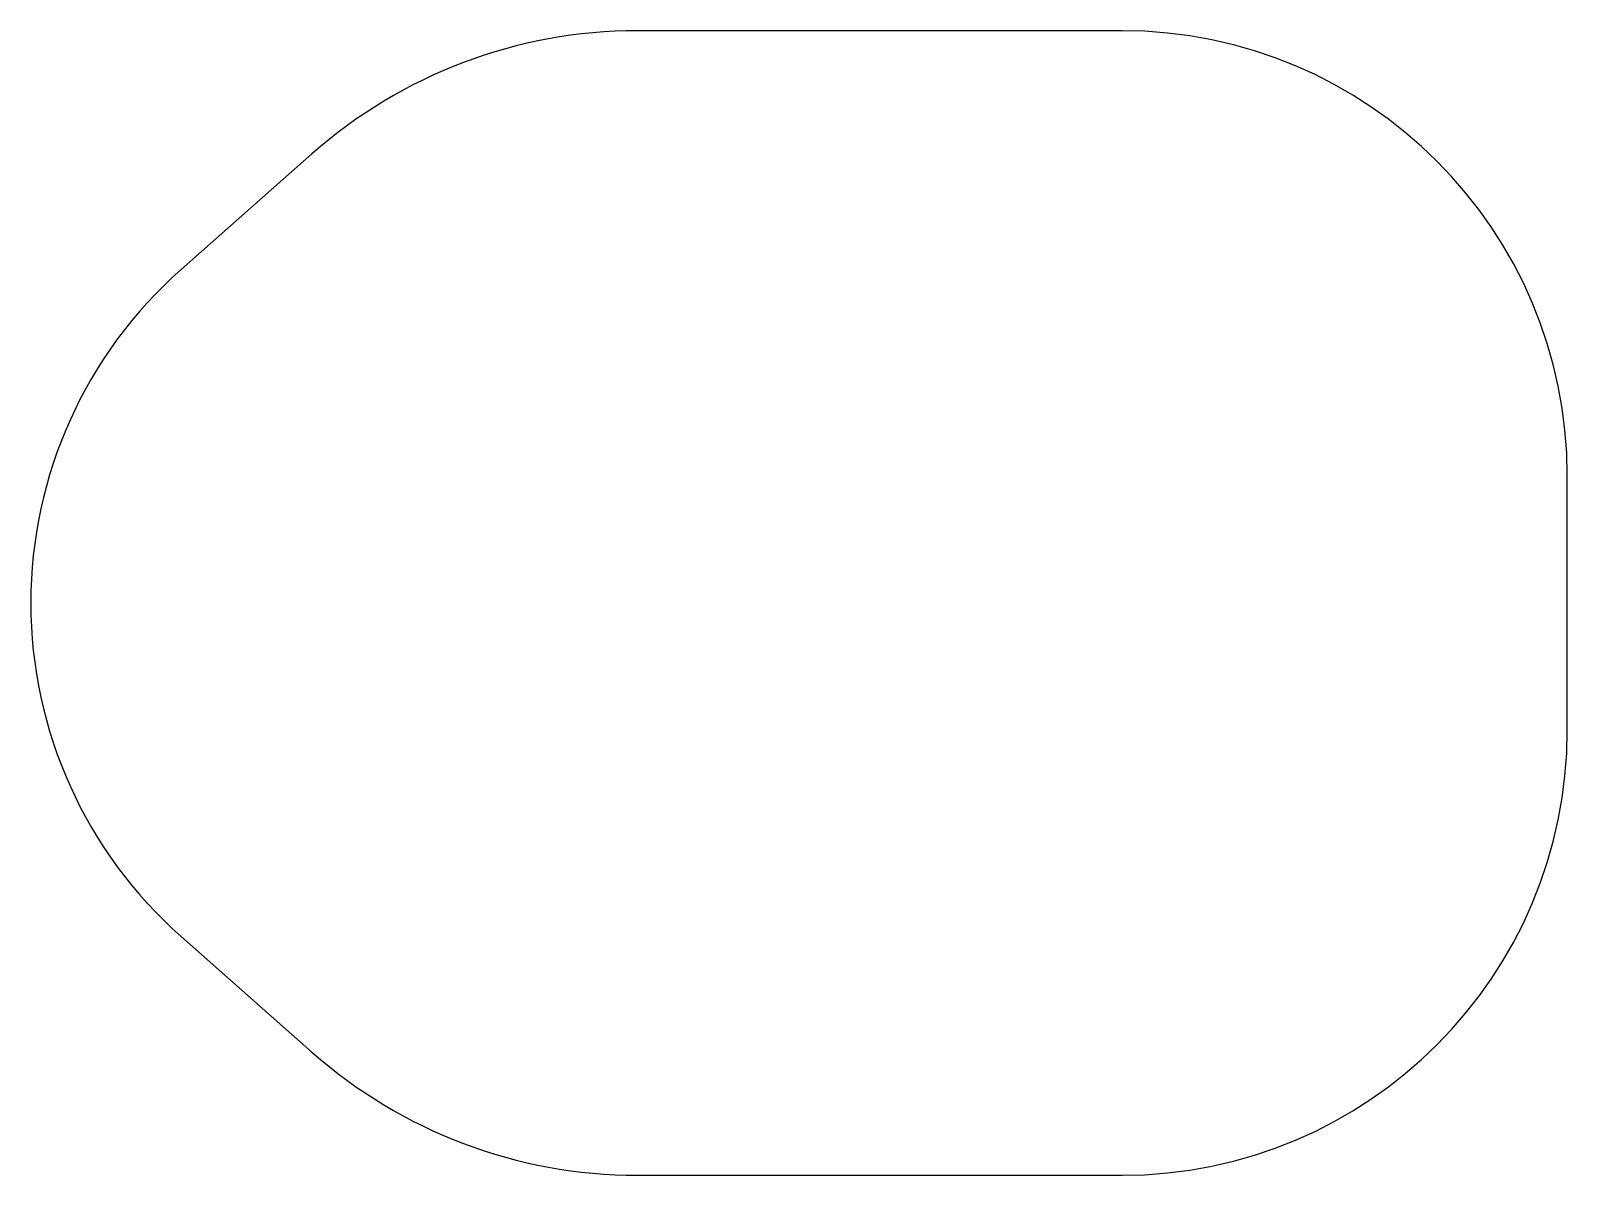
# Model space of a CAD drawing. Extents: x -6 to 6, y -4.5 to 4.5.
import ezdxf

# ---------------------------------------------------------------- set-up
doc = ezdxf.new("R2010")
doc.units = 0
doc.layers.add('MODELSKETCH_VISIBLE', color=7, linetype='CONTINUOUS')

msp = doc.modelspace()

# ---------------------------------------------------------------- linework, layer by layer
at = {"layer": 'MODELSKETCH_VISIBLE'}
for p, q in [((2.54, 4.5), (-1.27, 4.5)), ((-3.829, 3.531), (-4.857, 2.623)), ((6.04, -1), (6.04, 1)), ((-4.857, -2.623), (-3.829, -3.531)), ((-1.27, -4.5), (2.54, -4.5))]:
    msp.add_line(p, q, dxfattribs=at)
for centre, radius, start, end in [((-1.27, 0.635), 3.865, 90, 131.4607), ((2.54, 1), 3.5, 0, 90), ((-2.54, 0), 3.5, 131.4607, 228.5393), ((2.54, -1), 3.5, 270, 0), ((-1.27, -0.635), 3.865, 228.5393, 270)]:
    msp.add_arc(centre, radius, start, end, dxfattribs=at)

doc.saveas('drawing.dxf')
